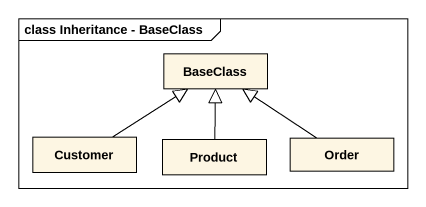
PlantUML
@startuml
mainframe class Inheritance - BaseClass
hide circle
hide empty members
class BaseClass
class Customer
class Product
class Order
Customer -up-|> BaseClass
Product -up-|> BaseClass
Order -up-|> BaseClass
@enduml
